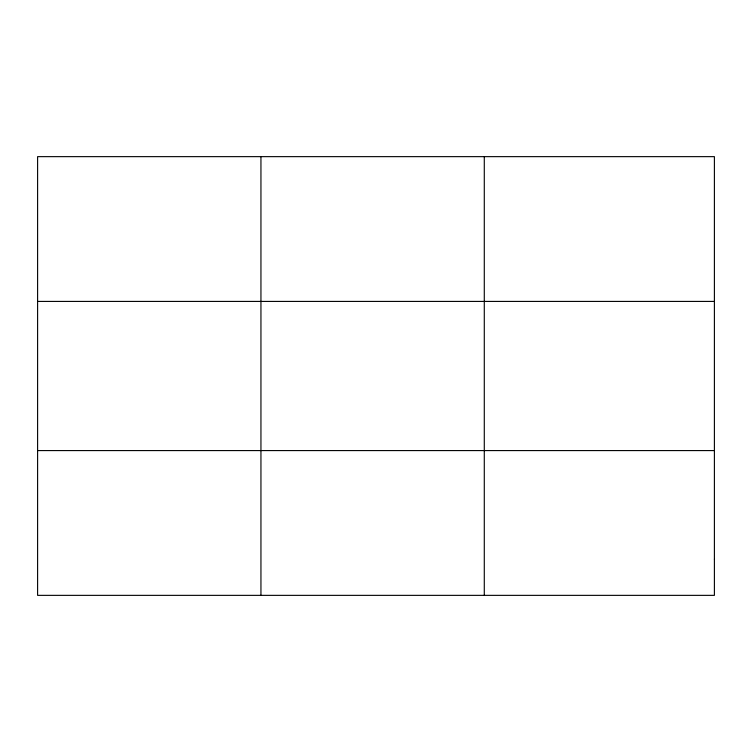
<?xml version="1.0" encoding="UTF-8"?>
<svg xmlns="http://www.w3.org/2000/svg" width="752" height="752" viewBox="0 0 752 752"><rect width="100%" height="100%" fill="white"/><g stroke="black" fill="none" stroke-linecap="round" stroke-linejoin="round"><path stroke-width="1.13" d="M260.944 595.358L260.944 156.642M484.288 595.358L484.288 156.642M37.6 301.42L714.4 301.42M37.6 450.58L714.4 450.58M714.4 559.168L714.4 595.358L37.6 595.358L37.6 156.642L714.4 156.642L714.4 559.168"/></g></svg>
